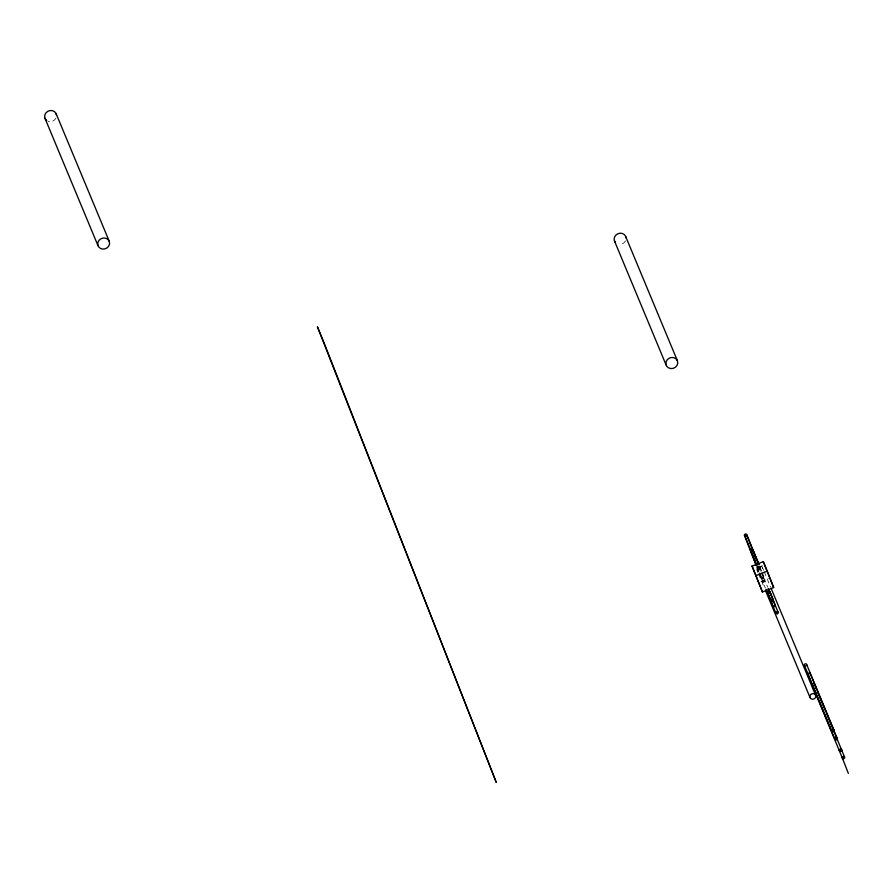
<?xml version="1.0" encoding="UTF-8"?>
<svg xmlns="http://www.w3.org/2000/svg" width="893" height="893" viewBox="0 0 893 893"><rect width="100%" height="100%" fill="white"/><g stroke="black" fill="none" stroke-linecap="round" stroke-linejoin="round"><path stroke-width="0.67" stroke-dasharray="4.46 3.35" d="M756.672 566.72L762.678 582.069L763.694 582.18L764.921 581.176L761.416 572.223M758.938 567.077L762.298 565.749M758.771 567.368L762.131 566.028M760.992 581.51L768.471 578.552M763.828 577.983L761.584 578.876L763.839 578.117L761.807 572.804M764.921 581.176L762.678 582.069M762.577 567.836L763.649 570.415M764.185 571.699L770.614 587.159M759.887 566.921L761.807 571.52M762.287 572.67L763.727 576.119M756.684 565.503L761.472 577.012A1.206 1.094 -22.6 0 1 763.482 577.112L767.679 587.181M763.995 582.08L760.78 573.909M761.238 578.005L765.435 588.074M756.963 570.058L758.034 572.636M758.57 573.92L764.464 588.085M759.273 566.341L761.294 571.509M758.916 565.827L760.914 570.951M757.632 565.481L760.032 571.62A3.014 2.746 -22.6 0 1 756.974 568.16A3.014 2.746 -22.6 0 1 761.885 566.865A3.014 2.746 -22.6 0 1 760.769 571.509M761.963 576.532L762.767 578.586M757.755 566.184L760.278 572.614M757.03 567.222L759.05 572.402M759.563 573.697L761.584 578.876M625.48 240.831A6.028 5.492 -22.6 0 1 619.028 244.325M55.969 118.11A6.028 5.492 -22.6 0 1 48.032 121.258M763.482 577.112A1.206 1.094 -22.6 0 1 762.142 578.664A1.206 1.094 -22.6 0 1 761.45 576.889M762.499 575.46A1.206 1.094 -22.6 0 1 763.772 576.688A1.206 1.094 -22.6 0 1 762.086 577.604A1.206 1.094 -22.6 0 1 761.696 575.907M758.76 568.428A1.206 1.094 -22.6 0 0 760.099 566.865A1.206 1.094 -22.6 0 0 758.068 566.653A1.206 1.094 -22.6 0 0 758.76 568.428"/><path stroke-width="1.34" d="M750.622 549.943L756.014 564.633M752.286 550.133L752.431 549.34M773.751 605.9L773.104 606.537L773.863 606.838M774.733 606.537L775.358 605.767L769.755 591.434L768.717 591.333L767.511 592.338L773.126 606.671M745.287 535.253L744.639 536.023L756.17 565.436M746.235 535.912L746.883 535.13L746.157 534.952M752.085 566.129L763.303 561.686L767.254 571.163L773.662 587.538L762.443 591.981L752.085 566.129L762.443 591.981M756.036 575.605L767.254 571.163M834.084 730.552L831.774 731.155L804.381 665.352M837.288 738.734L834.977 739.348L807.585 673.534M841.697 749.997L839.32 750.321A1.206 1.094 -22.6 0 1 840.826 749.06A1.206 1.094 -22.6 0 1 841.485 750.745A1.206 1.094 -22.6 0 1 839.532 750.846L839.32 750.321M811.994 684.797L842.333 758.012L844.577 757.119L826.36 713.016M751.448 550.512L750.433 550.401M774.622 605.599L775.358 605.767M767.511 592.338L769.755 591.434M752.587 549.407L758.257 563.751M806.625 664.459L834.017 730.273M809.828 672.652L837.221 738.455M814.762 685.165L816.347 688.961M817.396 691.495L825.299 710.482M773.662 587.538L763.303 561.686M625.703 236.556L677.43 360.817A6.028 5.492 -22.6 0 1 670.755 368.575A6.028 5.492 -22.6 0 1 667.283 359.712A6.028 5.492 -22.6 0 1 677.43 360.817M771.15 588.442L815.633 695.312A3.014 2.746 -22.6 0 1 812.295 699.197A3.014 2.746 -22.6 0 1 810.565 694.765A3.014 2.746 -22.6 0 1 815.633 695.312M759.039 564.331L746.883 535.13L756.404 559.431M758.838 564.398L753.078 550.557A1.206 1.094 -22.6 0 0 752.464 549.965M770.19 592.494L773.349 600.085A1.206 1.094 -22.6 0 1 772.01 601.636A1.206 1.094 -22.6 0 1 771.318 599.862A1.206 1.094 -22.6 0 1 773.349 600.085M768.203 588.442L778.16 612.364A1.206 1.094 -22.6 0 1 776.821 613.915A1.206 1.094 -22.6 0 1 776.129 612.14A1.206 1.094 -22.6 0 1 778.16 612.364M756.795 565.224L745.108 536.213A1.206 1.094 -22.6 0 1 744.662 534.449A1.206 1.094 -22.6 0 1 746.548 534.427A1.206 1.094 -22.6 0 1 745.979 536.146M750.834 551.439L756.159 564.231M767.947 593.376L771.105 600.978M765.96 589.335L775.917 613.257M765.535 590.664L810.029 697.533M614.484 240.998L666.211 365.259M56.192 113.846L109.259 241.322A6.028 5.492 -22.6 0 1 102.583 249.08A6.028 5.492 -22.6 0 1 99.112 240.217A6.028 5.492 -22.6 0 1 109.259 241.322M44.974 118.289L98.04 245.765M831.707 730.876L831.919 731.412A1.206 1.094 -22.6 0 0 833.872 731.3A1.206 1.094 -22.6 0 0 833.214 729.626A1.206 1.094 -22.6 0 0 831.707 730.876L831.774 731.155M834.91 739.069L835.122 739.594A1.206 1.094 -22.6 0 0 837.076 739.482A1.206 1.094 -22.6 0 0 836.417 737.808A1.206 1.094 -22.6 0 0 834.91 739.069L834.977 739.348M842.333 758.012L848.35 773.36M615.199 242.249A6.028 5.492 -22.6 0 1 618.09 233.665A6.028 5.492 -22.6 0 1 626.038 237.962M46.726 120.544A6.028 5.492 -22.6 0 1 47.865 111.279A6.028 5.492 -22.6 0 1 56.527 115.242M768.549 593.979A1.206 1.094 -22.6 0 1 767.991 592.528A1.206 1.094 -22.6 0 1 769.576 591.903A1.206 1.094 -22.6 0 1 770.146 593.343M751.448 552.041A1.206 1.094 -22.6 0 1 751.56 549.976M815.856 692.868A1.206 1.094 -22.6 0 1 814.896 691.629M813.891 683.446A1.206 1.094 -22.6 0 1 814.293 684.473M813.21 685.456A1.206 1.094 -22.6 0 1 812.206 683.681M809.482 672.195A1.206 1.094 -22.6 0 1 809.616 673.757M808.5 674.204A1.206 1.094 -22.6 0 1 807.797 672.429M804.995 665.944A1.206 1.094 -22.6 0 1 804.526 664.325A1.206 1.094 -22.6 0 1 806.346 664.068A1.206 1.094 -22.6 0 1 806.178 665.776M323.947 342.488L317.439 326.849L496.307 782.48L323.947 342.488M843.249 758.682A1.206 1.094 -22.6 0 0 844.577 757.119A1.206 1.094 -22.6 0 0 842.557 756.907A1.206 1.094 -22.6 0 0 843.249 758.682"/></g></svg>
